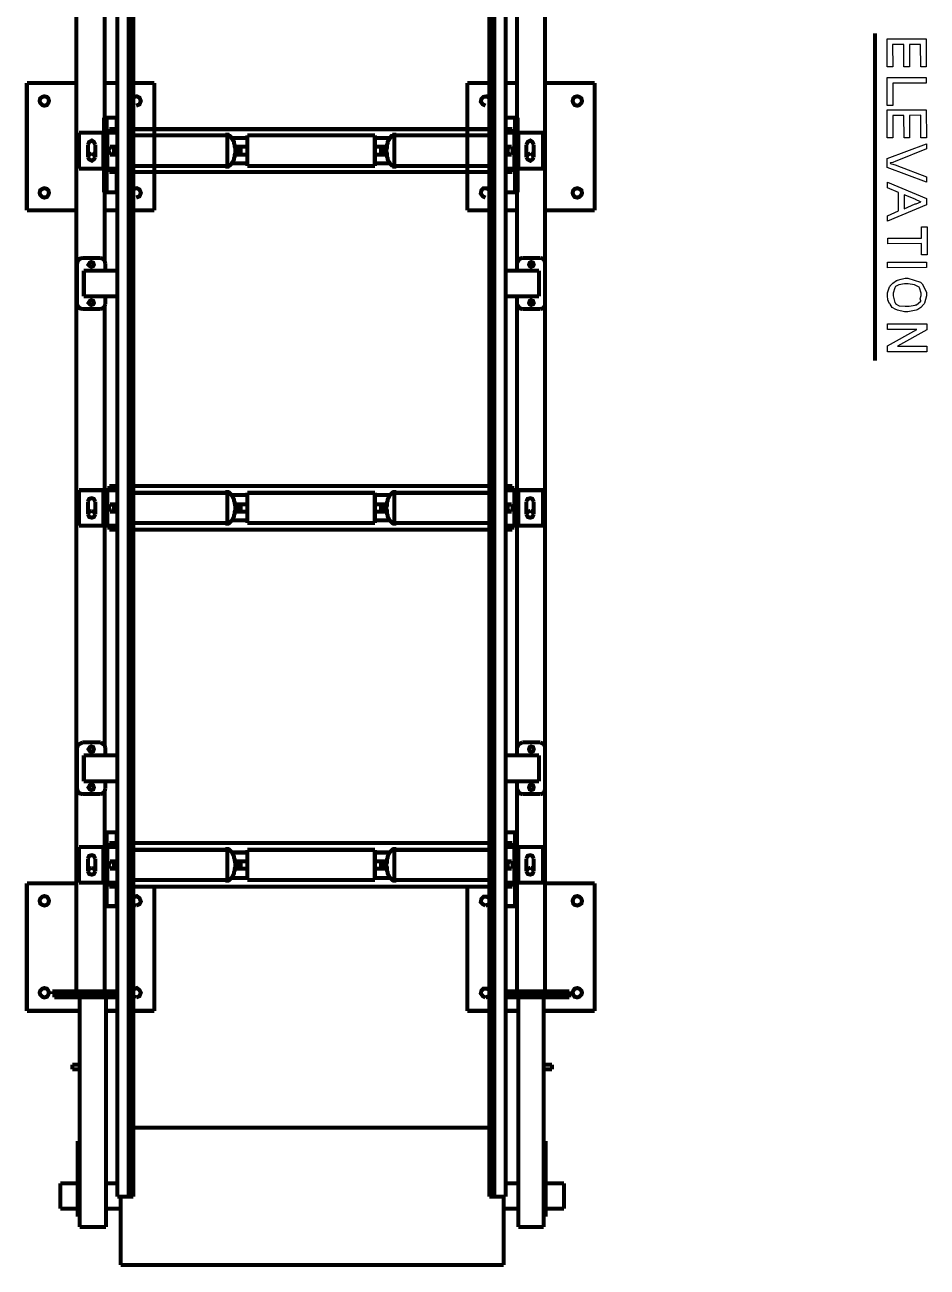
# Model space of a CAD drawing. Extents: x 0.1 to 11.6, y 0.3 to 16.3.
# Drawn here: x 5.75 to 7.993, y 9.145 to 12.231 of the extents above; entities that cross this region are included whole.
import ezdxf

# ---------------------------------------------------------------- set-up
doc = ezdxf.new("R2010")
doc.units = 0
doc.layers.get('0').update_dxf_attribs({"linetype": 'CONTINUOUS'})

msp = doc.modelspace()

# ---------------------------------------------------------------- linework, layer by layer
at = {"color": 0, "const_width": 0.01}
for points in [[(5.97999, 14.7683), (5.97999, 9.31999)], [(6.00836, 14.7683), (6.00836, 9.31999)], [(6.01665, 14.7683), (6.01665, 9.31999)], [(6.02001, 14.7683), (6.02001, 9.31999)], [(6.905, 14.7683), (6.905, 9.31999)], [(6.90831, 14.7683), (6.90831, 9.31999)], [(6.91667, 14.7683), (6.91667, 9.31999)], [(6.94499, 14.7683), (6.94499, 9.31999)], [(5.87831, 9.83003), (5.87831, 14.1383)], [(6.01665, 14.135), (6.01665, 9.95335)], [(6.90831, 14.135), (6.90831, 9.95335)], [(5.94835, 11.9633), (5.94835, 12.4417)], [(6.97331, 11.9633), (6.97331, 12.45)], [(7.04335, 11.6383), (7.04335, 12.45)], [(7.86333, 12.21), (7.86333, 11.3967)], [(5.75499, 12.0866), (5.75499, 11.77)], [(5.87831, 12.0866), (5.75499, 12.0866)], [(5.97999, 12.0866), (5.94835, 12.0866)], [(6.07167, 12.0866), (6.02001, 12.0866)], [(6.07167, 11.77), (6.07167, 12.0866)], [(6.84999, 11.77), (6.84999, 12.0866)], [(6.84999, 12.0866), (6.905, 12.0866)], [(6.94499, 12.0866), (6.97331, 12.0866)], [(7.04335, 12.0866), (7.16667, 12.0866)], [(7.16667, 12.0866), (7.16667, 11.77)], [(6.02669, 12.03), (6.035, 12.0333), (6.03836, 12.0417), (6.035, 12.05), (6.02832, 12.0533), (6.02001, 12.0517)], [(6.905, 12.0483), (6.89833, 12.0533), (6.88997, 12.0517), (6.88499, 12.0467), (6.88336, 12.04), (6.88835, 12.0333), (6.89501, 12.03)], [(5.94667, 12), (5.94667, 11.815)], [(5.94835, 12), (5.95335, 12)], [(5.97835, 12), (5.95335, 12)], [(5.95335, 12), (5.95335, 11.9633)], [(5.97835, 12), (5.97999, 12)], [(5.97835, 11.9717), (5.97835, 12)], [(6.00836, 12), (6.00836, 11.815)], [(6.91336, 11.815), (6.91336, 12)], [(6.94499, 12), (6.96832, 12)], [(6.96832, 12), (6.97331, 12)], [(6.96832, 11.9633), (6.96832, 12)], [(6.97499, 11.815), (6.97499, 12)], [(5.96001, 11.9633), (5.96001, 11.9717)], [(5.96001, 11.9717), (5.97999, 11.9717)], [(6.02001, 11.9717), (6.905, 11.9717)], [(6.94499, 11.9717), (6.96164, 11.9717)], [(6.96164, 11.9633), (6.96164, 11.9717)], [(5.88499, 11.8733), (5.88499, 11.9633)], [(5.88499, 11.9633), (5.94499, 11.9633)], [(5.92503, 11.9333), (5.92165, 11.94), (5.91667, 11.9434), (5.91, 11.94), (5.90668, 11.9333)], [(5.94499, 11.9633), (5.94499, 11.8733)], [(5.94499, 11.9633), (5.95335, 11.9633)], [(5.95335, 11.8733), (5.95335, 11.9633)], [(5.95335, 11.9633), (5.95335, 11.8733)], [(5.95335, 11.9633), (5.95503, 11.9633)], [(5.95503, 11.8733), (5.95503, 11.9633)], [(5.95503, 11.9633), (5.97999, 11.9633)], [(6.25331, 11.9567), (6.02001, 11.9567)], [(6.25331, 11.8733), (6.25331, 11.9633)], [(6.25331, 11.88), (6.25667, 11.88), (6.25836, 11.8817), (6.25999, 11.8817), (6.26167, 11.8834), (6.26335, 11.885), (6.26497, 11.8883), (6.26665, 11.89), (6.26833, 11.8933), (6.27001, 11.8967), (6.27001, 11.9), (6.27165, 11.9033), (6.27165, 11.9083), (6.27333, 11.9117), (6.27333, 11.9167), (6.27333, 11.92), (6.27333, 11.925), (6.27165, 11.9283), (6.27165, 11.9316), (6.27001, 11.9367), (6.27001, 11.94), (6.26833, 11.9434), (6.26665, 11.945), (6.26497, 11.9483), (6.26335, 11.95), (6.26167, 11.9533), (6.25999, 11.955), (6.25836, 11.955), (6.25667, 11.9567), (6.25331, 11.9567)], [(6.30333, 11.95), (6.26497, 11.95)], [(6.26497, 11.95), (6.26665, 11.95)], [(6.26497, 11.95), (6.26665, 11.95)], [(6.62001, 11.9567), (6.30333, 11.9567)], [(6.30333, 11.88), (6.30333, 11.9567)], [(6.62001, 11.88), (6.62001, 11.9567)], [(6.62001, 11.95), (6.65668, 11.95)], [(6.66835, 11.9567), (6.66667, 11.9567), (6.66336, 11.955), (6.66168, 11.955), (6.66, 11.9533), (6.65831, 11.95), (6.65668, 11.9483), (6.655, 11.945), (6.65332, 11.9434), (6.65169, 11.94), (6.65169, 11.9367), (6.65001, 11.9316), (6.65001, 11.9283), (6.65001, 11.925), (6.64833, 11.92), (6.64833, 11.9167), (6.65001, 11.9117), (6.65001, 11.9083), (6.65001, 11.9033), (6.65169, 11.9), (6.65169, 11.8967), (6.65332, 11.8933), (6.655, 11.89), (6.65668, 11.8883), (6.65831, 11.885), (6.66, 11.8834), (6.66168, 11.8817), (6.66336, 11.8817), (6.66667, 11.88), (6.66835, 11.88)], [(6.65668, 11.95), (6.65831, 11.95)], [(6.65668, 11.95), (6.65831, 11.95)], [(6.66835, 11.9633), (6.66835, 11.8733)], [(6.905, 11.9567), (6.66835, 11.9567)], [(6.96669, 11.9633), (6.94499, 11.9633)], [(6.96669, 11.9633), (6.96669, 11.8733)], [(6.96669, 11.9633), (6.96832, 11.9633)], [(6.96832, 11.9633), (6.96832, 11.8733)], [(6.96832, 11.8733), (6.96832, 11.9633)], [(6.96832, 11.9633), (6.97667, 11.9633)], [(6.97667, 11.8733), (6.97667, 11.9633)], [(7.03836, 11.9633), (6.97667, 11.9633)], [(7.01497, 11.9333), (7.01167, 11.94), (7.00667, 11.9434), (7, 11.94), (6.99669, 11.9333)], [(7.03836, 11.9633), (7.03836, 11.8733)], [(5.90668, 11.9333), (5.90668, 11.9017)], [(5.91667, 11.9117), (5.91, 11.9083), (5.90668, 11.9017)], [(5.92503, 11.9017), (5.92165, 11.9083), (5.91667, 11.9117)], [(5.92503, 11.9017), (5.92503, 11.9333)], [(5.96164, 11.9283), (5.95833, 11.9183), (5.96164, 11.9083)], [(5.97, 11.9283), (5.96164, 11.9283)], [(5.96164, 11.9083), (5.97, 11.9083)], [(5.97, 11.9083), (5.97168, 11.9183), (5.97, 11.9283)], [(5.97, 11.9283), (5.97331, 11.9283)], [(5.97331, 11.9083), (5.97, 11.9083)], [(5.97999, 11.9283), (5.97331, 11.9283)], [(5.97331, 11.9083), (5.97999, 11.9083)], [(6.27165, 11.9083), (6.27501, 11.9183), (6.27165, 11.9283)], [(6.30333, 11.9283), (6.27165, 11.9283)], [(6.27165, 11.9083), (6.30333, 11.9083)], [(6.27501, 11.9183), (6.28668, 11.9183)], [(6.28668, 11.9083), (6.28668, 11.9283)], [(6.65001, 11.9283), (6.62001, 11.9283)], [(6.62001, 11.9083), (6.65001, 11.9083)], [(6.63499, 11.9083), (6.63499, 11.9283)], [(6.63499, 11.9183), (6.64665, 11.9183)], [(6.65001, 11.9283), (6.64665, 11.9183), (6.65001, 11.9083)], [(6.94835, 11.9283), (6.94499, 11.9283)], [(6.94499, 11.9083), (6.94835, 11.9083)], [(6.94835, 11.9283), (6.95167, 11.9283)], [(6.95167, 11.9083), (6.94835, 11.9083)], [(6.95167, 11.9283), (6.94997, 11.9183), (6.95167, 11.9083)], [(6.96001, 11.9283), (6.95167, 11.9283)], [(6.95167, 11.9083), (6.96001, 11.9083)], [(6.96001, 11.9083), (6.96332, 11.9183), (6.96001, 11.9283)], [(6.99669, 11.9333), (6.99669, 11.9017)], [(7.00667, 11.9117), (7, 11.9083), (6.99669, 11.9017)], [(7.01497, 11.9017), (7.01167, 11.9083), (7.00667, 11.9117)], [(7.01497, 11.9017), (7.01497, 11.9333)], [(5.90668, 11.9017), (5.91, 11.8967), (5.91667, 11.8933), (5.92165, 11.8967), (5.92503, 11.9017)], [(6.02001, 11.88), (6.25331, 11.88)], [(6.30333, 11.8867), (6.26497, 11.8867)], [(6.26497, 11.8867), (6.26665, 11.8867)], [(6.26497, 11.8867), (6.26665, 11.8867)], [(6.30333, 11.88), (6.62001, 11.88)], [(6.62001, 11.8867), (6.65668, 11.8867)], [(6.65668, 11.8867), (6.65831, 11.8867)], [(6.65668, 11.8867), (6.65831, 11.8867)], [(6.66835, 11.88), (6.905, 11.88)], [(6.99669, 11.9017), (7, 11.8967), (7.00667, 11.8933), (7.01167, 11.8967), (7.01497, 11.9017)], [(5.88499, 11.8733), (5.94499, 11.8733)], [(5.95335, 11.8733), (5.94499, 11.8733)], [(5.94835, 11.6467), (5.94835, 11.8733)], [(5.95503, 11.8733), (5.95335, 11.8733)], [(5.95335, 11.8733), (5.95335, 11.815)], [(5.95503, 11.8733), (5.97999, 11.8733)], [(5.96001, 11.8733), (5.96001, 11.865)], [(5.96001, 11.865), (5.97999, 11.865)], [(5.97835, 11.815), (5.97835, 11.865)], [(6.02001, 11.865), (6.905, 11.865)], [(6.96669, 11.8733), (6.94499, 11.8733)], [(6.94499, 11.865), (6.96164, 11.865)], [(6.96164, 11.8733), (6.96164, 11.865)], [(6.96832, 11.8733), (6.96669, 11.8733)], [(6.97667, 11.8733), (6.96832, 11.8733)], [(6.96832, 11.815), (6.96832, 11.8733)], [(6.97331, 11.6383), (6.97331, 11.8733)], [(7.03836, 11.8733), (6.97667, 11.8733)], [(5.95335, 11.815), (5.94835, 11.815)], [(5.97835, 11.815), (5.95335, 11.815)], [(5.97999, 11.815), (5.97835, 11.815)], [(6.02669, 11.8017), (6.035, 11.805), (6.03836, 11.8133), (6.035, 11.8217), (6.02832, 11.825), (6.02001, 11.8233)], [(6.905, 11.82), (6.89833, 11.825), (6.88997, 11.825), (6.88499, 11.82), (6.88336, 11.8117), (6.88835, 11.805), (6.89501, 11.8017)], [(6.94499, 11.815), (6.96832, 11.815)], [(6.97331, 11.815), (6.96832, 11.815)], [(5.75499, 11.77), (5.87831, 11.77)], [(5.94835, 11.77), (5.97999, 11.77)], [(6.02001, 11.77), (6.07167, 11.77)], [(6.905, 11.77), (6.84999, 11.77)], [(6.97331, 11.77), (6.94499, 11.77)], [(7.16667, 11.77), (7.04335, 11.77)], [(5.89333, 11.6517), (5.88667, 11.65), (5.88167, 11.645), (5.87999, 11.6383)], [(5.87999, 11.6383), (5.87999, 11.5367)], [(5.93832, 11.6517), (5.89333, 11.6517)], [(5.91499, 11.6417), (5.91168, 11.64), (5.91, 11.635), (5.91168, 11.6317), (5.91499, 11.63)], [(5.94997, 11.6383), (5.94835, 11.645), (5.94336, 11.65), (5.93832, 11.6517)], [(5.94997, 11.62), (5.94997, 11.6383)], [(6.98665, 11.6517), (6.97999, 11.65), (6.97667, 11.645), (6.97331, 11.6383)], [(6.97331, 11.6383), (6.97331, 11.62)], [(7.03168, 11.6517), (6.98665, 11.6517)], [(7.04335, 11.6383), (7.04167, 11.645), (7.03836, 11.65), (7.03168, 11.6517)], [(7.04335, 11.5367), (7.04335, 11.6383)], [(5.89665, 11.5566), (5.89665, 11.62)], [(5.89665, 11.62), (5.97999, 11.62)], [(7.02832, 11.62), (6.94499, 11.62)], [(7.02832, 11.62), (7.02832, 11.5566)], [(5.87999, 11.5367), (5.88167, 11.5317), (5.88667, 11.5267), (5.89333, 11.525)], [(5.89665, 11.5566), (5.97999, 11.5566)], [(5.91499, 11.5467), (5.91168, 11.545), (5.91, 11.54), (5.91168, 11.5367), (5.91499, 11.535)], [(5.93832, 11.525), (5.94336, 11.5267), (5.94835, 11.5317), (5.94997, 11.5367)], [(5.94997, 11.5367), (5.94997, 11.5566)], [(7.02832, 11.5566), (6.94499, 11.5566)], [(6.97331, 11.5566), (6.97331, 11.5367)], [(6.97331, 11.5367), (6.97667, 11.5317), (6.97999, 11.5267), (6.98665, 11.525)], [(6.97331, 11.075), (6.97331, 11.5367)], [(7.03168, 11.525), (7.03836, 11.5267), (7.04167, 11.5317), (7.04335, 11.5367)], [(7.04335, 10.435), (7.04335, 11.5367)], [(5.89333, 11.525), (5.93832, 11.525)], [(5.94835, 11.075), (5.94835, 11.53)], [(6.98665, 11.525), (7.03168, 11.525)], [(5.88499, 10.9867), (5.88499, 11.075)], [(5.88499, 11.075), (5.94499, 11.075)], [(5.94499, 11.075), (5.94499, 10.9867)], [(5.94499, 11.075), (5.95335, 11.075)], [(5.95335, 10.9867), (5.95335, 11.075)], [(5.95335, 11.075), (5.95335, 10.9867)], [(5.95335, 11.075), (5.95503, 11.075)], [(5.95503, 10.9867), (5.95503, 11.075)], [(5.95503, 11.075), (5.97999, 11.075)], [(5.96001, 11.075), (5.96001, 11.085)], [(5.96001, 11.085), (5.97999, 11.085)], [(6.02001, 11.085), (6.905, 11.085)], [(6.25331, 10.9867), (6.25331, 11.075)], [(6.66835, 11.075), (6.66835, 10.9867)], [(6.94499, 11.085), (6.96164, 11.085)], [(6.96669, 11.075), (6.94499, 11.075)], [(6.96164, 11.075), (6.96164, 11.085)], [(6.96669, 11.075), (6.96669, 10.9867)], [(6.96669, 11.075), (6.96832, 11.075)], [(6.96832, 11.075), (6.96832, 10.9867)], [(6.96832, 10.9867), (6.96832, 11.075)], [(6.96832, 11.075), (6.97667, 11.075)], [(6.97667, 10.9867), (6.97667, 11.075)], [(7.03836, 11.075), (6.97667, 11.075)], [(7.03836, 11.075), (7.03836, 10.9867)], [(5.92503, 11.0467), (5.92165, 11.0533), (5.91667, 11.055), (5.91, 11.0533), (5.90668, 11.0467)], [(5.90668, 11.0467), (5.90668, 11.015)], [(5.92503, 11.015), (5.92503, 11.0467)], [(6.25331, 11.0684), (6.02001, 11.0684)], [(6.25331, 10.9933), (6.25667, 10.9933), (6.25836, 10.9933), (6.25999, 10.995), (6.26167, 10.9967), (6.26335, 10.9983), (6.26497, 11), (6.26665, 11.0033), (6.26833, 11.0067), (6.27001, 11.01), (6.27001, 11.0133), (6.27165, 11.0167), (6.27165, 11.0217), (6.27333, 11.025), (6.27333, 11.0283), (6.27333, 11.0333), (6.27333, 11.0367), (6.27165, 11.0417), (6.27165, 11.045), (6.27001, 11.0483), (6.27001, 11.0517), (6.26833, 11.055), (6.26665, 11.0583), (6.26497, 11.0617), (6.26335, 11.0633), (6.26167, 11.065), (6.25999, 11.0667), (6.25836, 11.0684), (6.25667, 11.0684), (6.25331, 11.0684)], [(6.30333, 11.0633), (6.26497, 11.0633)], [(6.26497, 11.0633), (6.26665, 11.0633)], [(6.26497, 11.0617), (6.26497, 11.0633)], [(6.62001, 11.0684), (6.30333, 11.0684)], [(6.30333, 10.9933), (6.30333, 11.0684)], [(6.62001, 10.9933), (6.62001, 11.0684)], [(6.62001, 11.0633), (6.65668, 11.0633)], [(6.66835, 11.0684), (6.66667, 11.0684), (6.66336, 11.0684), (6.66168, 11.0667), (6.66, 11.065), (6.65831, 11.0633), (6.65668, 11.0617), (6.655, 11.0583), (6.65332, 11.055), (6.65169, 11.0517), (6.65169, 11.0483), (6.65001, 11.045), (6.65001, 11.0417), (6.65001, 11.0367), (6.64833, 11.0333), (6.64833, 11.0283), (6.65001, 11.025), (6.65001, 11.0217), (6.65001, 11.0167), (6.65169, 11.0133), (6.65169, 11.01), (6.65332, 11.0067), (6.655, 11.0033), (6.65668, 11), (6.65831, 10.9983), (6.66, 10.9967), (6.66168, 10.995), (6.66336, 10.9933), (6.66667, 10.9933), (6.66835, 10.9933)], [(6.65668, 11.0633), (6.65831, 11.0633)], [(6.65668, 11.0633), (6.65668, 11.0617)], [(6.905, 11.0684), (6.66835, 11.0684)], [(7.01497, 11.0467), (7.01167, 11.0533), (7.00667, 11.055), (7, 11.0533), (6.99669, 11.0467)], [(6.99669, 11.0467), (6.99669, 11.015)], [(7.01497, 11.015), (7.01497, 11.0467)], [(5.91667, 11.0233), (5.91, 11.0217), (5.90668, 11.015)], [(5.90668, 11.015), (5.91, 11.0084), (5.91667, 11.0067), (5.92165, 11.0084), (5.92503, 11.015)], [(5.92503, 11.015), (5.92165, 11.0217), (5.91667, 11.0233)], [(5.96164, 11.04), (5.95833, 11.0317), (5.96164, 11.0217)], [(5.97, 11.04), (5.96164, 11.04)], [(5.96164, 11.0217), (5.97, 11.0217)], [(5.97, 11.0217), (5.97168, 11.0317), (5.97, 11.04)], [(5.97, 11.04), (5.97331, 11.04)], [(5.97331, 11.0217), (5.97, 11.0217)], [(5.97999, 11.04), (5.97331, 11.04)], [(5.97331, 11.0217), (5.97999, 11.0217)], [(6.27165, 11.0217), (6.27501, 11.0317), (6.27165, 11.04)], [(6.30333, 11.04), (6.27165, 11.04)], [(6.27165, 11.0217), (6.30333, 11.0217)], [(6.27501, 11.0317), (6.28668, 11.0317)], [(6.28668, 11.0217), (6.28668, 11.04)], [(6.65001, 11.04), (6.62001, 11.04)], [(6.62001, 11.0217), (6.65001, 11.0217)], [(6.63499, 11.0217), (6.63499, 11.04)], [(6.63499, 11.0317), (6.64665, 11.0317)], [(6.65001, 11.04), (6.64665, 11.0317), (6.65001, 11.0217)], [(6.94835, 11.04), (6.94499, 11.04)], [(6.94499, 11.0217), (6.94835, 11.0217)], [(6.94835, 11.04), (6.95167, 11.04)], [(6.95167, 11.0217), (6.94835, 11.0217)], [(6.95167, 11.04), (6.94997, 11.0317), (6.95167, 11.0217)], [(6.96001, 11.04), (6.95167, 11.04)], [(6.95167, 11.0217), (6.96001, 11.0217)], [(6.96001, 11.0217), (6.96332, 11.0317), (6.96001, 11.04)], [(7.00667, 11.0233), (7, 11.0217), (6.99669, 11.015)], [(6.99669, 11.015), (7, 11.0084), (7.00667, 11.0067), (7.01167, 11.0084), (7.01497, 11.015)], [(7.01497, 11.015), (7.01167, 11.0217), (7.00667, 11.0233)], [(5.88499, 10.9867), (5.94499, 10.9867)], [(5.95335, 10.9867), (5.94499, 10.9867)], [(5.94835, 10.4417), (5.94835, 10.9867)], [(5.95503, 10.9867), (5.95335, 10.9867)], [(5.95503, 10.9867), (5.97999, 10.9867)], [(5.96001, 10.9867), (5.96001, 10.9767)], [(6.02001, 10.9933), (6.25331, 10.9933)], [(6.30333, 11), (6.26497, 11)], [(6.26497, 11), (6.26665, 11)], [(6.26497, 11), (6.26665, 11)], [(6.30333, 10.9933), (6.62001, 10.9933)], [(6.62001, 11), (6.65668, 11)], [(6.65668, 11), (6.65831, 11)], [(6.65668, 11), (6.65831, 11)], [(6.66835, 10.9933), (6.905, 10.9933)], [(6.96669, 10.9867), (6.94499, 10.9867)], [(6.96164, 10.9867), (6.96164, 10.9767)], [(6.96832, 10.9867), (6.96669, 10.9867)], [(6.97667, 10.9867), (6.96832, 10.9867)], [(6.97331, 10.435), (6.97331, 10.9867)], [(7.03836, 10.9867), (6.97667, 10.9867)], [(5.96001, 10.9767), (5.97999, 10.9767)], [(6.02001, 10.9767), (6.905, 10.9767)], [(6.94499, 10.9767), (6.96164, 10.9767)], [(5.89333, 10.4483), (5.88667, 10.445), (5.88167, 10.4417), (5.87999, 10.435)], [(5.87999, 10.435), (5.87999, 10.3333)], [(5.93832, 10.4483), (5.89333, 10.4483)], [(5.91499, 10.4383), (5.91168, 10.4367), (5.91, 10.4316), (5.91168, 10.4267), (5.91499, 10.425)], [(5.94997, 10.435), (5.94835, 10.4417), (5.94336, 10.445), (5.93832, 10.4483)], [(5.94997, 10.4167), (5.94997, 10.435)], [(6.98665, 10.4483), (6.97999, 10.445), (6.97667, 10.4417), (6.97331, 10.435)], [(6.97331, 10.435), (6.97331, 10.4167)], [(7.03168, 10.4483), (6.98665, 10.4483)], [(7.04335, 10.435), (7.04167, 10.4417), (7.03836, 10.445), (7.03168, 10.4483)], [(7.04335, 10.3333), (7.04335, 10.435)], [(5.89665, 10.3517), (5.89665, 10.4167)], [(5.89665, 10.4167), (5.97999, 10.4167)], [(7.02832, 10.4167), (6.94499, 10.4167)], [(7.02832, 10.4167), (7.02832, 10.3517)], [(5.87999, 10.3333), (5.88167, 10.3267), (5.88667, 10.3217), (5.89333, 10.32)], [(5.89665, 10.3517), (5.97999, 10.3517)], [(5.91499, 10.3433), (5.91168, 10.3417), (5.91, 10.3366), (5.91168, 10.3317), (5.91499, 10.33)], [(5.93832, 10.32), (5.94336, 10.3217), (5.94835, 10.3267), (5.94997, 10.3333)], [(5.94997, 10.3333), (5.94997, 10.3517)], [(7.02832, 10.3517), (6.94499, 10.3517)], [(6.97331, 10.3517), (6.97331, 10.3333)], [(6.97331, 10.3333), (6.97667, 10.3267), (6.97999, 10.3217), (6.98665, 10.32)], [(6.97331, 10.1883), (6.97331, 10.3333)], [(7.03168, 10.32), (7.03836, 10.3217), (7.04167, 10.3267), (7.04335, 10.3333)], [(7.04335, 9.83003), (7.04335, 10.3333)], [(5.89333, 10.32), (5.93832, 10.32)], [(5.94835, 10.1883), (5.94835, 10.3267)], [(6.98665, 10.32), (7.03168, 10.32)], [(5.94835, 10.225), (5.95335, 10.225)], [(5.97835, 10.225), (5.95335, 10.225)], [(5.95335, 10.225), (5.95335, 10.1883)], [(5.97835, 10.225), (5.97999, 10.225)], [(5.97835, 10.1983), (5.97835, 10.225)], [(6.94499, 10.225), (6.96832, 10.225)], [(6.96832, 10.225), (6.97331, 10.225)], [(6.96832, 10.1883), (6.96832, 10.225)], [(5.88499, 10.1), (5.88499, 10.1883)], [(5.88499, 10.1883), (5.94499, 10.1883)], [(5.94499, 10.1883), (5.94499, 10.1)], [(5.94499, 10.1883), (5.95335, 10.1883)], [(5.95335, 10.1), (5.95335, 10.1883)], [(5.95335, 10.1883), (5.95335, 10.1)], [(5.95335, 10.1883), (5.95503, 10.1883)], [(5.95503, 10.1), (5.95503, 10.1883)], [(5.95503, 10.1883), (5.97999, 10.1883)], [(5.96001, 10.1883), (5.96001, 10.1983)], [(5.96001, 10.1983), (5.97999, 10.1983)], [(6.02001, 10.1983), (6.905, 10.1983)], [(6.25331, 10.1816), (6.02001, 10.1816)], [(6.25331, 10.1), (6.25331, 10.1883)], [(6.25331, 10.1067), (6.25667, 10.1067), (6.25836, 10.1067), (6.25999, 10.1083), (6.26167, 10.11), (6.26335, 10.1117), (6.26497, 10.1133), (6.26665, 10.1166), (6.26833, 10.12), (6.27001, 10.1233), (6.27001, 10.1267), (6.27165, 10.13), (6.27165, 10.1334), (6.27333, 10.1383), (6.27333, 10.1417), (6.27333, 10.1467), (6.27333, 10.15), (6.27165, 10.155), (6.27165, 10.1583), (6.27001, 10.1617), (6.27001, 10.165), (6.26833, 10.1683), (6.26665, 10.1717), (6.26497, 10.175), (6.26335, 10.1767), (6.26167, 10.1783), (6.25999, 10.18), (6.25836, 10.1816), (6.25667, 10.1816), (6.25331, 10.1816)], [(6.62001, 10.1816), (6.30333, 10.1816)], [(6.30333, 10.1067), (6.30333, 10.1816)], [(6.62001, 10.1067), (6.62001, 10.1816)], [(6.66835, 10.1816), (6.66667, 10.1816), (6.66336, 10.1816), (6.66168, 10.18), (6.66, 10.1783), (6.65831, 10.1767), (6.65668, 10.175), (6.655, 10.1717), (6.65332, 10.1683), (6.65169, 10.165), (6.65169, 10.1617), (6.65001, 10.1583), (6.65001, 10.155), (6.65001, 10.15), (6.64833, 10.1467), (6.64833, 10.1417), (6.65001, 10.1383), (6.65001, 10.1334), (6.65001, 10.13), (6.65169, 10.1267), (6.65169, 10.1233), (6.65332, 10.12), (6.655, 10.1166), (6.65668, 10.1133), (6.65831, 10.1117), (6.66, 10.11), (6.66168, 10.1083), (6.66336, 10.1067), (6.66667, 10.1067), (6.66835, 10.1067)], [(6.66835, 10.1883), (6.66835, 10.1)], [(6.905, 10.1816), (6.66835, 10.1816)], [(6.94499, 10.1983), (6.96164, 10.1983)], [(6.96669, 10.1883), (6.94499, 10.1883)], [(6.96164, 10.1883), (6.96164, 10.1983)], [(6.96669, 10.1883), (6.96669, 10.1)], [(6.96669, 10.1883), (6.96832, 10.1883)], [(6.96832, 10.1883), (6.96832, 10.1)], [(6.96832, 10.1), (6.96832, 10.1883)], [(6.96832, 10.1883), (6.97667, 10.1883)], [(6.97667, 10.1), (6.97667, 10.1883)], [(7.03836, 10.1883), (6.97667, 10.1883)], [(7.03836, 10.1883), (7.03836, 10.1)], [(5.92503, 10.16), (5.92165, 10.1667), (5.91667, 10.1683), (5.91, 10.1667), (5.90668, 10.16)], [(5.90668, 10.16), (5.90668, 10.1283)], [(5.92503, 10.1283), (5.92503, 10.16)], [(5.96164, 10.1533), (5.95833, 10.1433), (5.96164, 10.135)], [(5.97, 10.1533), (5.96164, 10.1533)], [(5.97, 10.135), (5.97168, 10.1433), (5.97, 10.1533)], [(5.97, 10.1533), (5.97331, 10.1533)], [(5.97999, 10.1533), (5.97331, 10.1533)], [(6.30333, 10.175), (6.26497, 10.175)], [(6.26497, 10.175), (6.26665, 10.175)], [(6.26497, 10.175), (6.26665, 10.175)], [(6.27165, 10.135), (6.27501, 10.1433), (6.27165, 10.1533)], [(6.30333, 10.1533), (6.27165, 10.1533)], [(6.28668, 10.135), (6.28668, 10.1533)], [(6.62001, 10.175), (6.65668, 10.175)], [(6.65001, 10.1533), (6.62001, 10.1533)], [(6.63499, 10.135), (6.63499, 10.1533)], [(6.65001, 10.1533), (6.64665, 10.1433), (6.65001, 10.135)], [(6.65668, 10.175), (6.65831, 10.175)], [(6.65668, 10.175), (6.65831, 10.175)], [(6.94835, 10.1533), (6.94499, 10.1533)], [(6.94835, 10.1533), (6.95167, 10.1533)], [(6.95167, 10.1533), (6.94997, 10.1433), (6.95167, 10.135)], [(6.96001, 10.1533), (6.95167, 10.1533)], [(6.96001, 10.135), (6.96332, 10.1433), (6.96001, 10.1533)], [(7.01497, 10.16), (7.01167, 10.1667), (7.00667, 10.1683), (7, 10.1667), (6.99669, 10.16)], [(6.99669, 10.16), (6.99669, 10.1283)], [(7.01497, 10.1283), (7.01497, 10.16)], [(5.91667, 10.1367), (5.91, 10.135), (5.90668, 10.1283)], [(5.90668, 10.1283), (5.91, 10.1217), (5.91667, 10.12), (5.92165, 10.1217), (5.92503, 10.1283)], [(5.92503, 10.1283), (5.92165, 10.135), (5.91667, 10.1367)], [(5.96164, 10.135), (5.97, 10.135)], [(5.97331, 10.135), (5.97, 10.135)], [(5.97331, 10.135), (5.97999, 10.135)], [(6.27165, 10.135), (6.30333, 10.135)], [(6.27501, 10.1433), (6.28668, 10.1433)], [(6.62001, 10.135), (6.65001, 10.135)], [(6.63499, 10.1433), (6.64665, 10.1433)], [(6.94499, 10.135), (6.94835, 10.135)], [(6.95167, 10.135), (6.94835, 10.135)], [(6.95167, 10.135), (6.96001, 10.135)], [(7.00667, 10.1367), (7, 10.135), (6.99669, 10.1283)], [(6.99669, 10.1283), (7, 10.1217), (7.00667, 10.12), (7.01167, 10.1217), (7.01497, 10.1283)], [(7.01497, 10.1283), (7.01167, 10.135), (7.00667, 10.1367)], [(5.75499, 10.0983), (5.75499, 9.78168)], [(5.87831, 10.0983), (5.75499, 10.0983)], [(5.88499, 10.1), (5.94499, 10.1)], [(5.95335, 10.1), (5.94499, 10.1)], [(5.94835, 9.83003), (5.94835, 10.1)], [(5.95503, 10.1), (5.95335, 10.1)], [(5.95335, 10.1), (5.95335, 10.0417)], [(5.95503, 10.1), (5.97999, 10.1)], [(5.96001, 10.1), (5.96001, 10.09)], [(5.96001, 10.09), (5.97999, 10.09)], [(5.97835, 10.0417), (5.97835, 10.09)], [(6.02001, 10.1067), (6.25331, 10.1067)], [(6.02001, 10.09), (6.905, 10.09)], [(6.07167, 9.78168), (6.07167, 10.09)], [(6.26497, 10.1117), (6.26497, 10.1133)], [(6.30333, 10.1117), (6.26497, 10.1117)], [(6.26497, 10.1117), (6.26665, 10.1117)], [(6.30333, 10.1067), (6.62001, 10.1067)], [(6.62001, 10.1117), (6.65668, 10.1117)], [(6.65668, 10.1133), (6.65668, 10.1117)], [(6.65668, 10.1117), (6.65831, 10.1117)], [(6.66835, 10.1067), (6.905, 10.1067)], [(6.84999, 9.78168), (6.84999, 10.09)], [(6.96669, 10.1), (6.94499, 10.1)], [(6.94499, 10.09), (6.96164, 10.09)], [(6.96164, 10.1), (6.96164, 10.09)], [(6.96832, 10.1), (6.96669, 10.1)], [(6.97667, 10.1), (6.96832, 10.1)], [(6.96832, 10.0417), (6.96832, 10.1)], [(6.97331, 9.83003), (6.97331, 10.1)], [(7.03836, 10.1), (6.97667, 10.1)], [(7.04335, 10.0983), (7.16667, 10.0983)], [(7.16667, 10.0983), (7.16667, 9.78168)], [(6.02669, 10.0433), (6.035, 10.0467), (6.03836, 10.0533), (6.035, 10.0617), (6.02832, 10.0667), (6.02001, 10.0633)], [(6.905, 10.0617), (6.89833, 10.065), (6.88997, 10.065), (6.88499, 10.06), (6.88336, 10.0517), (6.88835, 10.0467), (6.89501, 10.0433)], [(5.95335, 10.0417), (5.94835, 10.0417)], [(5.97835, 10.0417), (5.95335, 10.0417)], [(5.97999, 10.0417), (5.97835, 10.0417)], [(6.02001, 10.045), (6.02669, 10.0433)], [(6.89501, 10.0433), (6.90001, 10.045), (6.905, 10.0483)], [(6.94499, 10.0417), (6.96832, 10.0417)], [(6.97331, 10.0417), (6.96832, 10.0417)], [(6.01665, 9.95335), (6.00836, 9.95335)], [(6.01665, 9.95335), (6.01665, 9.31999)], [(6.91667, 9.95335), (6.90831, 9.95335)], [(6.90831, 9.95335), (6.90831, 9.31999)], [(6.02669, 9.815), (6.035, 9.81836), (6.03836, 9.82667), (6.035, 9.83333), (6.02832, 9.83832), (6.02001, 9.83501)], [(5.81836, 9.83003), (5.81836, 9.82335)], [(5.81836, 9.83003), (5.97999, 9.83003)], [(5.81836, 9.82335), (5.97999, 9.82335)], [(5.82335, 9.82335), (5.82335, 9.815)], [(5.82335, 9.82335), (5.97999, 9.82335)], [(5.82335, 9.815), (5.97999, 9.815)], [(5.88667, 9.815), (5.88667, 9.24501)], [(5.88667, 9.815), (5.95167, 9.815)], [(5.95167, 9.815), (5.95167, 9.24501)], [(6.02001, 9.81836), (6.02669, 9.815)], [(6.905, 9.83333), (6.89833, 9.83664), (6.88997, 9.83664), (6.88499, 9.83165), (6.88336, 9.82497), (6.88835, 9.81836), (6.89501, 9.815)], [(6.89501, 9.815), (6.90001, 9.81668), (6.905, 9.81999)], [(7.10335, 9.83003), (6.94499, 9.83003)], [(7.10335, 9.82335), (6.94499, 9.82335)], [(7.10335, 9.815), (6.94499, 9.815)], [(6.97667, 9.815), (6.97667, 9.24501)], [(6.97667, 9.815), (7.03999, 9.815)], [(7.03999, 9.815), (7.03999, 9.24501)], [(7.10335, 9.82335), (7.10335, 9.83003)], [(7.10335, 9.815), (7.10335, 9.82335)], [(5.75499, 9.78168), (5.88667, 9.78168)], [(5.95167, 9.78168), (5.97999, 9.78168)], [(6.02001, 9.78168), (6.07167, 9.78168)], [(6.905, 9.78168), (6.84999, 9.78168)], [(6.97667, 9.78168), (6.94499, 9.78168)], [(7.16667, 9.78168), (7.03999, 9.78168)], [(5.86833, 9.64833), (5.86833, 9.63667)], [(5.86833, 9.64833), (5.88667, 9.64833)], [(5.86833, 9.63667), (5.88667, 9.63667)], [(7.06, 9.64833), (7.03999, 9.64833)], [(7.06, 9.63667), (7.03999, 9.63667)], [(7.06, 9.63667), (7.06, 9.64833)], [(6.905, 9.49164), (6.02001, 9.49164)], [(5.88667, 9.45833), (5.88167, 9.45833)], [(5.88167, 9.45833), (5.88167, 9.37001)], [(7.04497, 9.45833), (7.03999, 9.45833)], [(7.04497, 9.45833), (7.04497, 9.37001)], [(5.88167, 9.35335), (5.83832, 9.35335)], [(5.83832, 9.28999), (5.83832, 9.35335)], [(5.88167, 9.35835), (5.88167, 9.37001)], [(5.88167, 9.37001), (5.88667, 9.37001)], [(5.88167, 9.30832), (5.88167, 9.35835)], [(5.88667, 9.35835), (5.88167, 9.35835)], [(5.97999, 9.35335), (5.95167, 9.35335)], [(6.97667, 9.35335), (6.94499, 9.35335)], [(7.03999, 9.37001), (7.04497, 9.37001)], [(7.04497, 9.35835), (7.03999, 9.35835)], [(7.04497, 9.37001), (7.04497, 9.35835)], [(7.04497, 9.30832), (7.04497, 9.35835)], [(7.09, 9.35335), (7.04497, 9.35335)], [(7.09, 9.28999), (7.09, 9.35335)], [(5.97999, 9.31999), (6.00836, 9.31999)], [(5.98833, 9.15001), (5.98833, 9.31999)], [(6.01665, 9.31999), (6.00836, 9.31999)], [(6.02001, 9.31999), (6.01665, 9.31999)], [(6.90831, 9.31999), (6.905, 9.31999)], [(6.91667, 9.31999), (6.90831, 9.31999)], [(6.94499, 9.31999), (6.91667, 9.31999)], [(6.94, 9.15001), (6.94, 9.31999)], [(5.83832, 9.28999), (5.88167, 9.28999)], [(5.88167, 9.27001), (5.88167, 9.30832)], [(5.88167, 9.30832), (5.88667, 9.30832)], [(5.95167, 9.28999), (5.98833, 9.28999)], [(6.94, 9.28999), (6.97667, 9.28999)], [(7.03999, 9.30832), (7.04497, 9.30832)], [(7.04497, 9.30832), (7.04497, 9.27001)], [(7.04497, 9.28999), (7.09, 9.28999)], [(5.88667, 9.27001), (5.88167, 9.27001)], [(7.04497, 9.27001), (7.03999, 9.27001)], [(5.88667, 9.24501), (5.95167, 9.24501)], [(6.97667, 9.24501), (7.03999, 9.24501)], [(5.98833, 9.15001), (6.94, 9.15001)]]:
    msp.add_lwpolyline(points, dxfattribs=at)
at = {"color": 0}
for points in [[(7.89328, 12.196), (7.9905, 12.1962), (7.99072, 12.1268), (7.97683, 12.1268), (7.97661, 12.1823), (7.94883, 12.1821), (7.94906, 12.1266), (7.93517, 12.1266), (7.93494, 12.1821), (7.90717, 12.1821), (7.90739, 12.1266), (7.8935, 12.1266), (7.89328, 12.196)], [(7.89344, 12.1), (7.99067, 12.1002), (7.99067, 12.0863), (7.90733, 12.0861), (7.90756, 12.0305), (7.89367, 12.0305), (7.89344, 12.1)], [(7.89356, 12.0198), (7.99078, 12.02), (7.991, 11.9505), (7.97711, 11.9505), (7.97689, 12.0061), (7.94911, 12.0059), (7.94933, 11.9503), (7.93544, 11.9503), (7.93522, 12.0059), (7.90744, 12.0059), (7.90767, 11.9503), (7.89378, 11.9503), (7.89356, 12.0198)], [(7.89372, 11.8986), (7.99094, 11.9355), (7.99094, 11.9225), (7.91738, 11.8934), (7.91515, 11.8919), (7.9075, 11.8886), (7.90196, 11.888), (7.90067, 11.8875), (7.90142, 11.8866), (7.91596, 11.8823), (7.91738, 11.8817), (7.99115, 11.853), (7.99115, 11.84), (7.89372, 11.8763), (7.89372, 11.8986)], [(7.89393, 11.8401), (7.99115, 11.7997), (7.99115, 11.7837), (7.89415, 11.7429), (7.89415, 11.7568), (7.92193, 11.7685), (7.92171, 11.8145), (7.89393, 11.8262), (7.89393, 11.8401)], [(7.9356, 11.8089), (7.93582, 11.7741), (7.96337, 11.7859), (7.96544, 11.7866), (7.977, 11.7916), (7.97726, 11.7917), (7.97635, 11.7915), (7.96425, 11.7972), (7.96272, 11.7978), (7.9356, 11.8089)], [(7.89551, 11.701), (7.97885, 11.7012), (7.97885, 11.729), (7.99274, 11.729), (7.99294, 11.6596), (7.97906, 11.6596), (7.97885, 11.6873), (7.89551, 11.6871), (7.89551, 11.701)], [(7.89421, 11.6413), (7.99143, 11.6415), (7.99143, 11.6277), (7.89421, 11.6274), (7.89421, 11.6413)], [(7.94163, 11.6012), (7.94504, 11.6012), (7.97607, 11.5918), (7.97831, 11.5899), (7.98042, 11.5877), (7.99154, 11.5667), (7.99154, 11.5597), (7.99154, 11.5577), (7.98649, 11.5397), (7.98546, 11.538), (7.98378, 11.5359), (7.97706, 11.5287), (7.96994, 11.5241), (7.9681, 11.5233), (7.96588, 11.522), (7.94525, 11.5179), (7.94293, 11.5178), (7.93653, 11.5178), (7.91917, 11.5224), (7.91732, 11.5233), (7.91465, 11.5237), (7.90619, 11.529), (7.90115, 11.5368), (7.90017, 11.5385), (7.89871, 11.5396), (7.89512, 11.5478), (7.89432, 11.5577), (7.89432, 11.5595), (7.89432, 11.5651), (7.89953, 11.58), (7.90061, 11.5817), (7.90115, 11.5826), (7.90744, 11.5891), (7.91635, 11.5954), (7.91818, 11.5962), (7.91917, 11.5963), (7.92828, 11.5988), (7.93826, 11.6012), (7.94163, 11.6012)], [(7.94163, 11.5873), (7.93685, 11.5873), (7.92258, 11.5853), (7.9145, 11.5808), (7.91363, 11.5795), (7.91228, 11.5776), (7.90821, 11.5641), (7.90821, 11.5595), (7.90821, 11.5575), (7.91292, 11.5408), (7.91385, 11.5396), (7.91428, 11.5376), (7.92324, 11.5327), (7.93815, 11.5317), (7.94314, 11.5317), (7.94857, 11.5317), (7.96294, 11.5347), (7.96485, 11.5352), (7.96664, 11.5355), (7.97683, 11.5441), (7.977, 11.5452), (7.97678, 11.5452), (7.97592, 11.5503), (7.97765, 11.5582), (7.97765, 11.5595), (7.97765, 11.5645), (7.97364, 11.5779), (7.97288, 11.5793), (7.97131, 11.5802), (7.96149, 11.5847), (7.94601, 11.5873), (7.94163, 11.5873)], [(7.89447, 11.488), (7.99169, 11.4882), (7.99169, 11.4736), (7.91921, 11.4324), (7.99192, 11.4326), (7.99192, 11.4187), (7.89469, 11.4185), (7.89469, 11.4331), (7.96739, 11.4743), (7.89447, 11.4741), (7.89447, 11.488)]]:
    msp.add_lwpolyline(points, close=True, dxfattribs=at)
at = {"color": 0, "const_width": 0.01}
for points in [[(5.79833, 12.03), (5.80501, 12.0317), (5.80832, 12.0367), (5.81, 12.0417), (5.80832, 12.0483), (5.80501, 12.0517), (5.79833, 12.0533), (5.79335, 12.0517), (5.78836, 12.0483), (5.78668, 12.0417), (5.78836, 12.0367), (5.79335, 12.0317), (5.79833, 12.03)], [(7.12332, 12.03), (7.12831, 12.0317), (7.13336, 12.0367), (7.13499, 12.0417), (7.13336, 12.0483), (7.12831, 12.0517), (7.12332, 12.0533), (7.11664, 12.0517), (7.11333, 12.0483), (7.11165, 12.0417), (7.11333, 12.0367), (7.11664, 12.0317), (7.12332, 12.03)], [(5.79833, 11.8017), (5.80501, 11.8033), (5.80832, 11.8083), (5.81, 11.8133), (5.80832, 11.82), (5.80501, 11.8233), (5.79833, 11.825), (5.79335, 11.8233), (5.78836, 11.82), (5.78668, 11.8133), (5.78836, 11.8083), (5.79335, 11.8033), (5.79833, 11.8017)], [(7.12332, 11.8017), (7.12831, 11.8033), (7.13336, 11.8083), (7.13499, 11.8133), (7.13336, 11.82), (7.12831, 11.8233), (7.12332, 11.825), (7.11664, 11.8233), (7.11333, 11.82), (7.11165, 11.8133), (7.11333, 11.8083), (7.11664, 11.8033), (7.12332, 11.8017)], [(5.91499, 11.63), (5.91997, 11.6317), (5.92165, 11.635), (5.91997, 11.64), (5.91499, 11.6417), (5.91168, 11.64), (5.90831, 11.635), (5.91168, 11.6317), (5.91499, 11.63)], [(7.00836, 11.63), (7.01335, 11.6317), (7.01497, 11.635), (7.01335, 11.64), (7.00836, 11.6417), (7.00499, 11.64), (7.00331, 11.635), (7.00499, 11.6317), (7.00836, 11.63)], [(5.91499, 11.535), (5.91997, 11.5367), (5.92165, 11.54), (5.91997, 11.545), (5.91499, 11.5467), (5.91168, 11.545), (5.90831, 11.54), (5.91168, 11.5367), (5.91499, 11.535)], [(7.00836, 11.535), (7.01335, 11.5367), (7.01497, 11.54), (7.01335, 11.545), (7.00836, 11.5467), (7.00499, 11.545), (7.00331, 11.54), (7.00499, 11.5367), (7.00836, 11.535)], [(5.91499, 10.425), (5.91997, 10.4267), (5.92165, 10.4316), (5.91997, 10.4367), (5.91499, 10.4383), (5.91168, 10.4367), (5.90831, 10.4316), (5.91168, 10.4267), (5.91499, 10.425)], [(7.00836, 10.425), (7.01335, 10.4267), (7.01497, 10.4316), (7.01335, 10.4367), (7.00836, 10.4383), (7.00499, 10.4367), (7.00331, 10.4316), (7.00499, 10.4267), (7.00836, 10.425)], [(5.91499, 10.33), (5.91997, 10.3317), (5.92165, 10.3366), (5.91997, 10.3417), (5.91499, 10.3433), (5.91168, 10.3417), (5.90831, 10.3366), (5.91168, 10.3317), (5.91499, 10.33)], [(7.00836, 10.33), (7.01335, 10.3317), (7.01497, 10.3366), (7.01335, 10.3417), (7.00836, 10.3433), (7.00499, 10.3417), (7.00331, 10.3366), (7.00499, 10.3317), (7.00836, 10.33)], [(5.79833, 10.0433), (5.80501, 10.045), (5.80832, 10.0483), (5.81, 10.055), (5.80832, 10.06), (5.80501, 10.065), (5.79833, 10.0667), (5.79335, 10.065), (5.78836, 10.06), (5.78668, 10.055), (5.78836, 10.0483), (5.79335, 10.045), (5.79833, 10.0433)], [(7.12332, 10.0433), (7.12831, 10.045), (7.13336, 10.0483), (7.13499, 10.055), (7.13336, 10.06), (7.12831, 10.065), (7.12332, 10.0667), (7.11664, 10.065), (7.11333, 10.06), (7.11165, 10.055), (7.11333, 10.0483), (7.11664, 10.045), (7.12332, 10.0433)], [(5.79833, 9.815), (5.80501, 9.81668), (5.80832, 9.82167), (5.81, 9.82667), (5.80832, 9.83165), (5.80501, 9.83664), (5.79833, 9.83832), (5.79335, 9.83664), (5.78836, 9.83165), (5.78668, 9.82667), (5.78836, 9.82167), (5.79335, 9.81668), (5.79833, 9.815)], [(7.12332, 9.815), (7.12831, 9.81668), (7.13336, 9.82167), (7.13499, 9.82667), (7.13336, 9.83165), (7.12831, 9.83664), (7.12332, 9.83832), (7.11664, 9.83664), (7.11333, 9.83165), (7.11165, 9.82667), (7.11333, 9.82167), (7.11664, 9.81668), (7.12332, 9.815)]]:
    msp.add_lwpolyline(points, close=True, dxfattribs=at)

doc.saveas('drawing.dxf')
